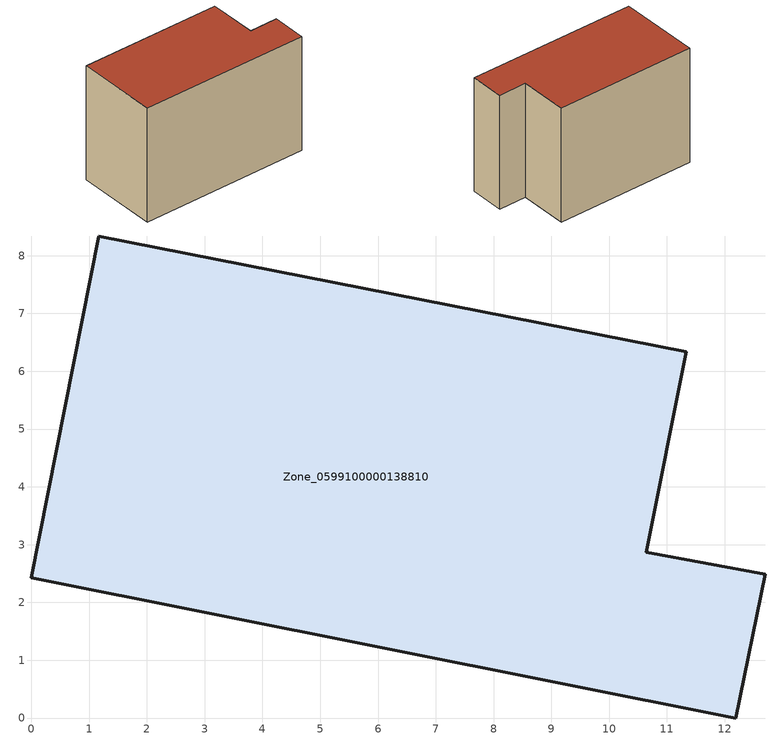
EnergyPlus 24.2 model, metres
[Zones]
Zone_0599100000138810
 floor ground (C_G): 0,2.43 1.17,8.34 11.33,6.34 10.64,2.87 12.7,2.49 12.19,0 z0
 wall outside (C_F): 1.17,8.34 0,2.43 12.19,0 12.7,2.49 10.64,2.87 11.33,6.34 1.17,8.34 z0:8.59
 roof outside (C_R): 0,2.43 12.19,0 12.7,2.49 10.64,2.87 11.33,6.34 1.17,8.34 z8.59
[BUILDING]
Pand.0599100000138810: North Axis=0; Terrain=City; Loads Convergence Tolerance Value=0.04; Temperature Convergence Tolerance Value=0.4; Solar Distribution=FullExterior; Maximum Number of Warmup Days=25; Minimum Number of Warmup Days=1
[Site:Location]
Rotterdam.The.Hague.AP_ZH_NLD Design_Conditions: Latitude=51.96; Longitude=4.45; Time Zone=1; Elevation=-4.5
[SITE:GROUNDTEMPERATURE:BUILDINGSURFACE]
18, 18, 18, 18, 18, 18, 18, 18, 18, 18, 18, 18
[MATERIAL] Thermal Absorptance=0.9; Solar Absorptance=0.7; Visible Absorptance=0.7
Name | Roughness | Thickness | Conductivity | Density | Specific Heat
G.TC.1946-1964 | MediumSmooth | 0.15 | 1 | 540 | 1210
F.TC.1946-1964 | Rough | 0.3 | 0.857143 | 1920 | 840
R.TC.1946-1964 | MediumRough | 0.2 | 0.235294 | 1500 | 1000
[CONSTRUCTION]
C_G: G.TC.1946-1964
C_F: F.TC.1946-1964
C_R: R.TC.1946-1964
[ZONE]
Zone_0599100000138810: Type=1; Multiplier=1; Ceiling Height=Autocalculate; Volume=Autocalculate; Floor Area=autocalculate; Part of Total Floor Area=Yes
[ZONEINFILTRATION:DESIGNFLOWRATE]
Infil_Zone_0599100000138810: Zone or ZoneList or Space or SpaceList=Zone_0599100000138810; Schedule=AlwaysOn; Design Flow Rate Calculation Method=Flow/Area; Flow Rate per Floor Area=0.003; Constant Term Coefficient=1; Temperature Term Coefficient=0; Velocity Term Coefficient=0; Velocity Squared Term Coefficient=0
[HVACTEMPLATE:ZONE:IDEALLOADSAIRSYSTEM]
Zone_0599100000138810: Maximum Heating Supply Air Temperature=50; Minimum Cooling Supply Air Temperature=13; Maximum Heating Supply Air Humidity Ratio=0.0156; Minimum Cooling Supply Air Humidity Ratio=0.0077; Heating Limit=NoLimit; Cooling Limit=NoLimit; Dehumidification Control Type=ConstantSensibleHeatRatio; Cooling Sensible Heat Ratio=0.7; Dehumidification Setpoint=60; Humidification Control Type=None; Humidification Setpoint=30; Outdoor Air Method=None; Outdoor Air Flow Rate per Person=0.00944; Outdoor Air Flow Rate per Zone Floor Area=0; Outdoor Air Flow Rate per Zone=0; Demand Controlled Ventilation Type=None; Outdoor Air Economizer Type=NoEconomizer; Heat Recovery Type=None; Sensible Heat Recovery Effectiveness=0.7; Latent Heat Recovery Effectiveness=0.65
[ZONECONTROL:THERMOSTAT]
ThermostatControl_Zone_0599100000138810: Zone or ZoneList=Zone_0599100000138810; Control Type Schedule=DualSetpointControlType; Control 1=Thermostat_Zone_0599100000138810; Temperature Difference Between Cutout And Setpoint=0
[THERMOSTATSETPOINT:DUALSETPOINT]
Thermostat_Zone_0599100000138810: Heating Setpoint Temperature Schedule=HeatingSetpoint_Zone_0599100000138810; Cooling Setpoint Temperature Schedule=CoolingSetpoint_Zone_0599100000138810
[SCHEDULE:COMPACT]
HeatingSetpoint_Zone_0599100000138810: Through: 12/31, For: AllDays, Until: 24:00, 21
CoolingSetpoint_Zone_0599100000138810: Through: 12/31, For: AllDays, Until: 24:00, 24
DualSetpointControlType: Through: 12/31, For: AllDays, Until: 24:00, 4
AlwaysOn: Through: 12/31, For: AllDays, Until: 24:00, 1
